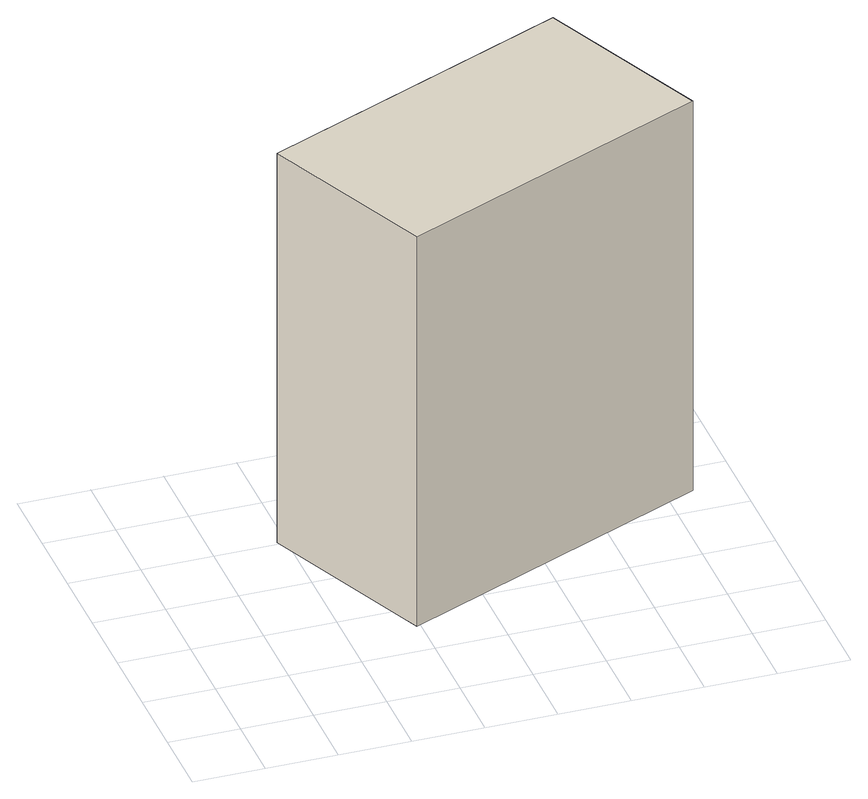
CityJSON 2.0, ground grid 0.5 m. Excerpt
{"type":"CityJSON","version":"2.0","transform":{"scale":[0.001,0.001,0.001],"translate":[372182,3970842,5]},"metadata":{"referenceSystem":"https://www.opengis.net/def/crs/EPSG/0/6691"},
"CityObjects":{
"building1":{"type":"Building","attributes":{"計測周辺長":7.51,"建物高さ":3,"更新年":"2016","usage":"422","measuredHeight":-9999,"storeysAboveGround":1,"BuildingDetailAttribute.totalFloorArea":3,"BuildingDetailAttribute.buildingFootprintArea":3,"BuildingDetailAttribute.buildingRoofEdgeArea":3.25,"BuildingDetailAttribute.buildingStructureOrgType":"2","BuildingDetailAttribute.fireproofStructureType":"1002","BuildingDetailAttribute.areaClassificationType":"23","BuildingDetailAttribute.districtsAndZonesType":"9999","BuildingDetailAttribute.orgUsage2":"18","BuildingDetailAttribute.specifiedBuildingCoverageRate":-9999,"BuildingDetailAttribute.specifiedFloorAreaRate":-9999,"BuildingDetailAttribute.surveyYear":2021,"BuildingIDAttribute.prefecture":"11","BuildingIDAttribute.city":"11106"},"geometry":[{"type":"Solid","lod":"1","boundaries":[[[[0,1,2,3]],[[2,4,5,3]],[[1,6,4,2]],[[0,7,6,1]],[[3,5,7,0]],[[4,6,7,5]]]]}]}
},
"vertices":[
[937,2020,400],[3148,2973,400],[3683,1737,400],[1472,783,400],[3683,1737,3400],[1472,783,3400],[3148,2973,3400],[937,2020,3400]
]}
